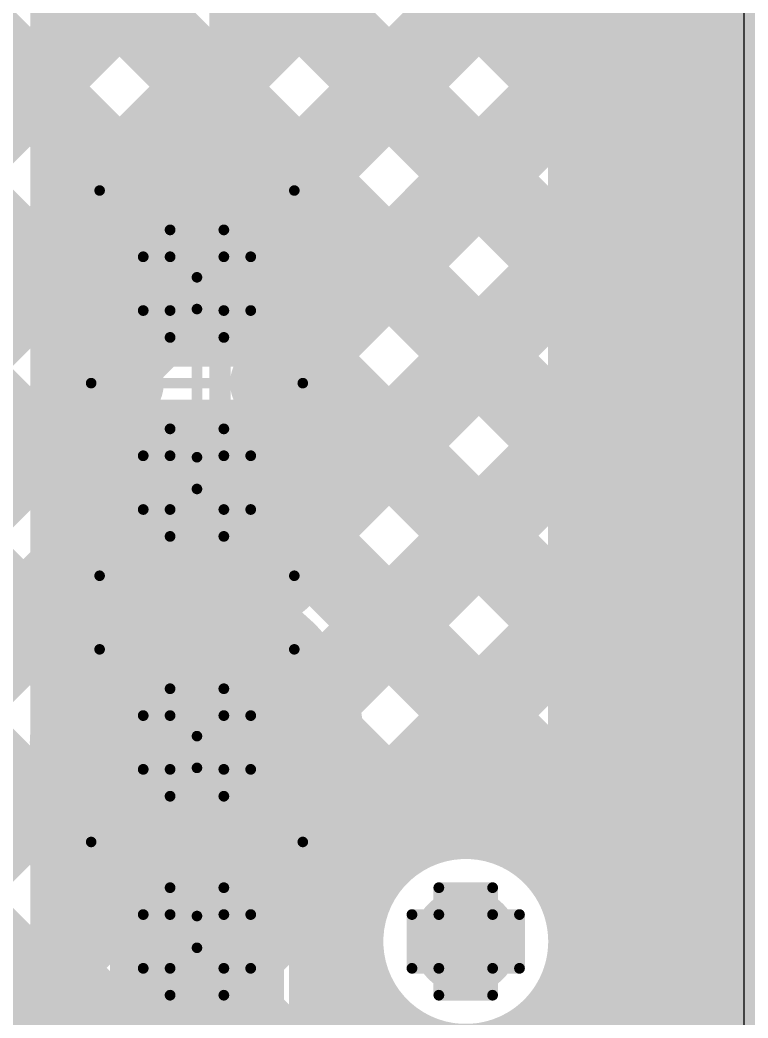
# Model space of a CAD drawing. Header units: millimetres. Extents: x 13 to 259, y -2 to 326.
# Drawn here: x 143.354 to 146.795, y 94.877 to 99.593 of the extents above; entities that cross this region are included whole.
import ezdxf

# ---------------------------------------------------------------- set-up
doc = ezdxf.new("R2010")
doc.units = ezdxf.units.MM
for name, color, linetype in [('BottomLayer', 5, 'Continuous'), ('ConnectLayer', 7, 'Continuous'), ('DrillDrawing', 1, 'Continuous'), ('Mechanical14', 56, 'Continuous'), ('Mechanical15', 56, 'Continuous'), ('Mechanical34', 56, 'Continuous'), ('Mechanical9', 56, 'Continuous'), ('MidLayer1', 16, 'Continuous'), ('MidLayer2', 76, 'Continuous'), ('MidLayer3', 90, 'Continuous'), ('MidLayer4', 156, 'Continuous'), ('MidLayer5', 130, 'Continuous'), ('MidLayer6', 216, 'Continuous'), ('MultiLayer', 9, 'Continuous'), ('TopLayer', 1, 'Continuous'), ('TopPaste', 8, 'Continuous'), ('TopSolder', 216, 'Continuous')]:
    doc.layers.add(name, color=color, linetype=linetype)

# ---------------------------------------------------------------- blocks, each defined once
blk = doc.blocks.new('RESC1005X40N_76')
at = {"layer": 'Mechanical14', "const_width": 0.1}
for points in [[(-0.5, 0.25), (0.5, 0.25)], [(-0.5, 0.25), (-0.5, -0.25)], [(0.5, 0.25), (0.5, -0.25)], [(-0.5, -0.25), (0.5, -0.25)]]:
    blk.add_lwpolyline(points, dxfattribs=at)
at = {"layer": 'Mechanical14', "const_width": 0.05}
for points in [[(-0.525, 0.25, 1), (-0.475, 0.25, 1)], [(-0.525, 0.25, 1), (-0.475, 0.25, 1)], [(0.475, 0.25, 1), (0.525, 0.25, 1)], [(0.475, 0.25, 1), (0.525, 0.25, 1)], [(-0.525, -0.25, 1), (-0.475, -0.25, 1)], [(-0.525, -0.25, 1), (-0.475, -0.25, 1)], [(0.475, -0.25, 1), (0.525, -0.25, 1)], [(0.475, -0.25, 1), (0.525, -0.25, 1)]]:
    blk.add_lwpolyline(points, format="xyb", close=True, dxfattribs=at)
at = {"layer": 'Mechanical15', "const_width": 0.05}
for points in [[(0, 0.5), (0, -0.5)], [(-0.91, 0.46), (0.91, 0.46)], [(-0.91, 0.46), (-0.91, -0.46)], [(0.91, 0.46), (0.91, -0.46)], [(-0.5, 0), (0.5, 0)], [(-0.91, -0.46), (0.91, -0.46)]]:
    blk.add_lwpolyline(points, dxfattribs=at)
at = {"layer": 'Mechanical15'}
for points, const_width in [([(-0.0125, 0.5, 1), (0.0125, 0.5, 1)], 0.025), ([(-0.9225, 0.46, 1), (-0.8975, 0.46, 1)], 0.025), ([(-0.9225, 0.46, 1), (-0.8975, 0.46, 1)], 0.025), ([(0.8975, 0.46, 1), (0.9225, 0.46, 1)], 0.025), ([(0.8975, 0.46, 1), (0.9225, 0.46, 1)], 0.025), ([(0.35, 0, 1), (-0.35, 0, 1)], 0.05), ([(-0.5125, 0, 1), (-0.4875, 0, 1)], 0.025), ([(-0.3625, 0, 1), (-0.3375, 0, 1)], 0.025), ([(0.3375, 0, 1), (0.3625, 0, 1)], 0.025), ([(0.4875, 0, 1), (0.5125, 0, 1)], 0.025), ([(-0.9225, -0.46, 1), (-0.8975, -0.46, 1)], 0.025), ([(-0.9225, -0.46, 1), (-0.8975, -0.46, 1)], 0.025), ([(0.8975, -0.46, 1), (0.9225, -0.46, 1)], 0.025), ([(0.8975, -0.46, 1), (0.9225, -0.46, 1)], 0.025), ([(-0.0125, -0.5, 1), (0.0125, -0.5, 1)], 0.025)]:
    blk.add_lwpolyline(points, format="xyb", close=True, dxfattribs=dict(at, const_width=const_width))
at = {"layer": 'TopLayer'}
for points in [[(-0.18, -0.31), (-0.18, 0.31), (-0.76, -0.31), (-0.76, 0.31)], [(0.76, -0.31), (0.76, 0.31), (0.18, -0.31), (0.18, 0.31)]]:
    blk.add_solid(points, dxfattribs=at)
at = {"layer": 'TopPaste'}
for points in [[(-0.18, -0.31), (-0.18, 0.31), (-0.76, -0.31), (-0.76, 0.31)], [(0.76, -0.31), (0.76, 0.31), (0.18, -0.31), (0.18, 0.31)]]:
    blk.add_solid(points, dxfattribs=at)
at = {"layer": 'TopSolder'}
for points in [[(-0.0784, -0.4116), (-0.0784, 0.4116), (-0.8616, -0.4116), (-0.8616, 0.4116)], [(0.8616, -0.4116), (0.8616, 0.4116), (0.0784, -0.4116), (0.0784, 0.4116)]]:
    blk.add_solid(points, dxfattribs=at)
blk = doc.blocks.new('RESC1005X40N_79')
at = {"layer": 'Mechanical14', "const_width": 0.1}
for points in [[(-0.5, 0.25), (0.5, 0.25)], [(-0.5, 0.25), (-0.5, -0.25)], [(0.5, 0.25), (0.5, -0.25)], [(-0.5, -0.25), (0.5, -0.25)]]:
    blk.add_lwpolyline(points, dxfattribs=at)
at = {"layer": 'Mechanical14', "const_width": 0.05}
for points in [[(-0.525, 0.25, 1), (-0.475, 0.25, 1)], [(-0.525, 0.25, 1), (-0.475, 0.25, 1)], [(0.475, 0.25, 1), (0.525, 0.25, 1)], [(0.475, 0.25, 1), (0.525, 0.25, 1)], [(-0.525, -0.25, 1), (-0.475, -0.25, 1)], [(-0.525, -0.25, 1), (-0.475, -0.25, 1)], [(0.475, -0.25, 1), (0.525, -0.25, 1)], [(0.475, -0.25, 1), (0.525, -0.25, 1)]]:
    blk.add_lwpolyline(points, format="xyb", close=True, dxfattribs=at)
at = {"layer": 'Mechanical15', "const_width": 0.05}
for points in [[(0, 0.5), (0, -0.5)], [(-0.91, 0.46), (0.91, 0.46)], [(-0.91, 0.46), (-0.91, -0.46)], [(0.91, 0.46), (0.91, -0.46)], [(-0.5, 0), (0.5, 0)], [(-0.91, -0.46), (0.91, -0.46)]]:
    blk.add_lwpolyline(points, dxfattribs=at)
at = {"layer": 'Mechanical15'}
for points, const_width in [([(-0.0125, 0.5, 1), (0.0125, 0.5, 1)], 0.025), ([(-0.9225, 0.46, 1), (-0.8975, 0.46, 1)], 0.025), ([(-0.9225, 0.46, 1), (-0.8975, 0.46, 1)], 0.025), ([(0.8975, 0.46, 1), (0.9225, 0.46, 1)], 0.025), ([(0.8975, 0.46, 1), (0.9225, 0.46, 1)], 0.025), ([(0.35, 0, 1), (-0.35, 0, 1)], 0.05), ([(-0.5125, 0, 1), (-0.4875, 0, 1)], 0.025), ([(-0.3625, 0, 1), (-0.3375, 0, 1)], 0.025), ([(0.3375, 0, 1), (0.3625, 0, 1)], 0.025), ([(0.4875, 0, 1), (0.5125, 0, 1)], 0.025), ([(-0.9225, -0.46, 1), (-0.8975, -0.46, 1)], 0.025), ([(-0.9225, -0.46, 1), (-0.8975, -0.46, 1)], 0.025), ([(0.8975, -0.46, 1), (0.9225, -0.46, 1)], 0.025), ([(0.8975, -0.46, 1), (0.9225, -0.46, 1)], 0.025), ([(-0.0125, -0.5, 1), (0.0125, -0.5, 1)], 0.025)]:
    blk.add_lwpolyline(points, format="xyb", close=True, dxfattribs=dict(at, const_width=const_width))
at = {"layer": 'TopLayer'}
for points in [[(-0.18, -0.31), (-0.18, 0.31), (-0.76, -0.31), (-0.76, 0.31)], [(0.76, -0.31), (0.76, 0.31), (0.18, -0.31), (0.18, 0.31)]]:
    blk.add_solid(points, dxfattribs=at)
at = {"layer": 'TopPaste'}
for points in [[(-0.18, -0.31), (-0.18, 0.31), (-0.76, -0.31), (-0.76, 0.31)], [(0.76, -0.31), (0.76, 0.31), (0.18, -0.31), (0.18, 0.31)]]:
    blk.add_solid(points, dxfattribs=at)
at = {"layer": 'TopSolder'}
for points in [[(-0.0784, -0.4116), (-0.0784, 0.4116), (-0.8616, -0.4116), (-0.8616, 0.4116)], [(0.8616, -0.4116), (0.8616, 0.4116), (0.0784, -0.4116), (0.0784, 0.4116)]]:
    blk.add_solid(points, dxfattribs=at)

msp = doc.modelspace()

# ---------------------------------------------------------------- linework, layer by layer
at = {"layer": 'BottomLayer', "const_width": 0.25}
for points in [[(144.0658, 98.3468, 1), (144.3158, 98.3468, 1)], [(144.0658, 97.4068, 1), (144.3158, 97.4068, 1)], [(144.0658, 96.1792, 1), (144.3158, 96.1792, 1)], [(144.0658, 95.2392, 1), (144.3158, 95.2392, 1)], [(145.3358, 95.2392, 1), (145.5858, 95.2392, 1)]]:
    msp.add_lwpolyline(points, format="xyb", close=True, dxfattribs=at)
at = {"layer": 'ConnectLayer', "const_width": 0.4}
for points in [[(146.59, 90.2614), (146.59, 117.0401)], [(146.51, 90.865), (146.51, 112.5108)], [(133.8667, 111.3575), (149.9721, 95.2521)], [(133.8667, 111.3575), (149.9721, 95.2521)], [(134.035, 111.1891), (146.51, 98.7141)], [(137.382, 108.6908), (147.6056, 98.4671)], [(137.382, 108.6908), (147.6056, 98.4671)], [(137.382, 108.6908), (146.51, 99.5627)], [(134.043, 107.787), (143.616, 98.2141)], [(134.043, 107.787), (143.616, 98.2141)], [(134.043, 107.787), (143.616, 98.2141)], [(146.05, 95.2699), (146.05, 107.2441)], [(134.0525, 106.9291), (143.6015, 97.3801)], [(134.0525, 106.9291), (143.6015, 97.3801)], [(134.0525, 106.9291), (143.6015, 97.3801)], [(133.8605, 106.2725), (143.6723, 96.4607)], [(133.8605, 106.2725), (143.6723, 96.4607)], [(134.035, 106.098), (143.6723, 96.4607)], [(139.1246, 105.251), (147.8818, 96.4939)], [(139.1246, 105.251), (147.8818, 96.4939)], [(139.1246, 105.251), (146.51, 97.8656)], [(139.1294, 104.3977), (147.5382, 95.9889)], [(139.1294, 104.3977), (147.5382, 95.9889)], [(139.1294, 104.3977), (146.51, 97.0171)], [(138.9436, 103.735), (143.8501, 98.8285)], [(138.9436, 103.735), (143.8501, 98.8285)], [(138.9436, 103.735), (143.8501, 98.8285)], [(142.0151, 103.2091), (146.05, 99.1741)], [(138.7288, 94.6053), (146.957, 102.8336)], [(138.7288, 94.6053), (146.957, 102.8336)], [(141.5908, 102.7849), (146.05, 98.3256)], [(138.7288, 94.6053), (146.51, 102.3866)], [(141.1665, 102.3606), (146.05, 97.4771)], [(139.1481, 94.1761), (146.9226, 101.9506)], [(139.1481, 94.1761), (146.9226, 101.9506)], [(140.7325, 101.9461), (143.8501, 98.8285)], [(141.1851, 97.0617), (146.05, 101.9266)], [(139.9451, 101.885), (143.4552, 98.3748)], [(139.1481, 94.1761), (146.51, 101.5381)], [(144.5961, 98.7756), (147.1167, 101.2962)], [(144.5961, 98.7756), (147.1167, 101.2962)], [(142.0337, 97.0617), (146.05, 101.0781)], [(144.6658, 97.9968), (147.4434, 100.7744)], [(144.6658, 97.9968), (147.4434, 100.7744)], [(144.5961, 98.7756), (146.51, 100.6896)], [(144.7565, 97.2389), (147.8794, 100.3619)], [(144.7565, 97.2389), (147.8794, 100.3619)], [(144.5961, 98.7756), (146.05, 100.2296)], [(139.1214, 100.1631), (145.6561, 93.6283)], [(139.1214, 100.1631), (145.6561, 93.6283)], [(139.1214, 100.1631), (145.6561, 93.6283)], [(144.7457, 96.3797), (148.4272, 100.0611)], [(144.7457, 96.3797), (148.4272, 100.0611)], [(144.6658, 97.9968), (146.51, 99.841)], [(146.59, 99.5998), (151.36, 99.5998)], [(144.6658, 97.9968), (146.05, 99.381)], [(139.1353, 99.3006), (144.9982, 93.4378)], [(139.1353, 99.3006), (144.9982, 93.4378)], [(139.1353, 99.3006), (144.9982, 93.4378)], [(144.7565, 97.2389), (146.51, 98.9925)], [(146.0404, 95.1288), (149.8786, 98.9669)], [(146.0404, 95.1288), (149.8786, 98.9669)], [(146.59, 98.9998), (151.36, 98.9998)], [(142.1421, 97.0617), (143.6409, 98.5606)], [(144.7565, 97.2389), (146.05, 98.5325)], [(146.59, 98.3998), (151.36, 98.3998)], [(141.6643, 92.4497), (147.5574, 98.3428)], [(141.6643, 92.4497), (147.5574, 98.3428)], [(144.7457, 96.3797), (146.51, 98.144)], [(144.6725, 98.0061), (148.4072, 94.2714)], [(144.6725, 98.0061), (148.4072, 94.2714)], [(144.6725, 98.0061), (146.51, 96.1686)], [(144.6725, 98.0061), (146.05, 96.6286)], [(141.2642, 95.4437), (143.762, 97.9416)], [(141.2642, 95.4437), (143.762, 97.9416)], [(141.2642, 95.4437), (143.762, 97.9416)], [(146.59, 97.7998), (151.36, 97.7998)], [(145.7912, 95.7281), (147.7552, 97.692)], [(145.7912, 95.7281), (147.7552, 97.692)], [(144.7457, 96.3797), (146.05, 97.684)], [(141.6643, 92.4497), (146.51, 97.2954)], [(146.59, 97.1998), (151.36, 97.1998)], [(142.7486, 96.1408), (143.6949, 97.0872)], [(144.7077, 97.1223), (147.7126, 94.1174)], [(144.7077, 97.1223), (147.7126, 94.1174)], [(144.7077, 97.1223), (146.51, 95.32)], [(144.7077, 97.1223), (146.05, 95.78)], [(141.764, 95.095), (143.7201, 97.0511)], [(141.764, 95.095), (143.7201, 97.0511)], [(141.764, 95.095), (143.7201, 97.0511)], [(141.764, 95.095), (143.7201, 97.0511)], [(144.28, 96.7624), (144.3587, 96.8412)], [(144.28, 96.7624), (144.3587, 96.8412)], [(144.28, 96.7624), (144.3587, 96.8412)], [(144.28, 96.7624), (144.3587, 96.8412)], [(141.6643, 92.4497), (146.05, 96.8354)], [(143.3704, 96.7626), (143.6723, 96.4607)], [(146.59, 96.5998), (151.36, 96.5998)], [(145.7912, 95.7281), (146.51, 96.4469)], [(142.9461, 96.3384), (145.6561, 93.6283)], [(144.7804, 96.2011), (145.2089, 95.7727)], [(144.7804, 96.2011), (145.2089, 95.7727)], [(144.7804, 96.2011), (145.2089, 95.7727)], [(144.7804, 96.2011), (145.2089, 95.7727)], [(141.8099, 94.2924), (143.6076, 96.0901)], [(141.8099, 94.2924), (143.6076, 96.0901)], [(141.8099, 94.2924), (143.6076, 96.0901)], [(141.8099, 94.2924), (143.6076, 96.0901)], [(146.59, 95.9998), (151.36, 95.9998)], [(142.448, 95.988), (144.9982, 93.4378)], [(145.7912, 95.7281), (146.05, 95.9869)], [(145.4204, 93.6602), (147.5496, 95.7894)], [(145.4204, 93.6602), (147.5496, 95.7894)], [(141.3617, 92.9957), (143.9904, 95.6243)], [(141.3617, 92.9957), (143.9904, 95.6243)], [(141.3617, 92.9957), (143.9904, 95.6243)], [(141.3617, 92.9957), (143.9904, 95.6243)], [(144.4723, 95.6607), (144.8713, 95.2617)], [(144.4723, 95.6607), (144.8713, 95.2617)], [(144.4723, 95.6607), (144.8713, 95.2617)], [(144.4723, 95.6607), (144.8713, 95.2617)], [(146.0404, 95.1288), (146.51, 95.5984)], [(146.59, 95.3998), (151.36, 95.3998)], [(146.05, 93.1023), (146.05, 95.2085)], [(145.9943, 94.9872), (147.6134, 93.3681)], [(145.9943, 94.9872), (147.6134, 93.3681)], [(145.9943, 94.9872), (146.51, 94.4715)], [(145.9943, 94.9872), (146.05, 94.9315)], [(141.5403, 91.4771), (144.972, 94.9089)], [(141.5403, 91.4771), (144.972, 94.9089)], [(141.5403, 91.4771), (144.972, 94.9089)], [(143.0371, 92.974), (144.972, 94.9089)], [(146.59, 94.7998), (151.36, 94.7998)], [(145.4204, 93.6602), (146.51, 94.7499)]]:
    msp.add_lwpolyline(points, dxfattribs=at)
at = {"layer": 'ConnectLayer'}
for points, const_width in [([(146.49, 99.5998, 1), (146.69, 99.5998, 1)], 0.2), ([(146.41, 99.5627, 1), (146.61, 99.5627, 1)], 0.2), ([(145.95, 99.381, 1), (146.15, 99.381, 1)], 0.2), ([(145.95, 99.1741, 1), (146.15, 99.1741, 1)], 0.2), ([(146.41, 98.9925, 1), (146.61, 98.9925, 1)], 0.2), ([(146.49, 98.9998, 1), (146.69, 98.9998, 1)], 0.2), ([(143.7501, 98.8285, 1), (143.9501, 98.8285, 1)], 0.2), ([(143.7501, 98.8285, 1), (143.9501, 98.8285, 1)], 0.2), ([(143.7501, 98.8285, 1), (143.9501, 98.8285, 1)], 0.2), ([(143.7501, 98.8285, 1), (143.9501, 98.8285, 1)], 0.2), ([(144.4961, 98.7756, 1), (144.6961, 98.7756, 1)], 0.2), ([(144.4961, 98.7756, 1), (144.6961, 98.7756, 1)], 0.2), ([(144.4961, 98.7756, 1), (144.6961, 98.7756, 1)], 0.2), ([(144.4961, 98.7756, 1), (144.6961, 98.7756, 1)], 0.2), ([(146.41, 98.7141, 1), (146.61, 98.7141, 1)], 0.2), ([(143.5409, 98.5606, 1), (143.7409, 98.5606, 1)], 0.2), ([(143.5409, 98.5606, 1), (143.7409, 98.5606, 1)], 0.2), ([(145.95, 98.5325, 1), (146.15, 98.5325, 1)], 0.2), ([(146.49, 98.3998, 1), (146.69, 98.3998, 1)], 0.2), ([(143.3552, 98.3748, 1), (143.5552, 98.3748, 1)], 0.2), ([(144.6808, 98.3468, 1), (144.8808, 98.3468, 1)], 0.2), ([(144.6808, 98.3468, 1), (144.8808, 98.3468, 1)], 0.2), ([(144.6808, 98.3468, 1), (144.8808, 98.3468, 1)], 0.2), ([(144.6808, 98.3468, 1), (144.8808, 98.3468, 1)], 0.2), ([(144.6808, 98.3468, 1), (144.8808, 98.3468, 1)], 0.2), ([(144.6808, 98.3468, 1), (144.8808, 98.3468, 1)], 0.2), ([(144.6808, 98.3468, 1), (144.8808, 98.3468, 1)], 0.2), ([(144.6808, 98.3468, 1), (144.8808, 98.3468, 1)], 0.2), ([(145.95, 98.3256, 1), (146.15, 98.3256, 1)], 0.2), ([(143.516, 98.2141, 1), (143.716, 98.2141, 1)], 0.2), ([(143.516, 98.2141, 1), (143.716, 98.2141, 1)], 0.2), ([(143.516, 98.2141, 1), (143.716, 98.2141, 1)], 0.2), ([(146.41, 98.144, 1), (146.61, 98.144, 1)], 0.2), ([(144.5658, 97.9968, 1), (144.7658, 97.9968, 1)], 0.2), ([(144.5658, 97.9968, 1), (144.7658, 97.9968, 1)], 0.2), ([(144.5658, 97.9968, 1), (144.7658, 97.9968, 1)], 0.2), ([(144.5658, 97.9968, 1), (144.7658, 97.9968, 1)], 0.2), ([(144.5725, 98.0061, 1), (144.7725, 98.0061, 1)], 0.2), ([(144.5725, 98.0061, 1), (144.7725, 98.0061, 1)], 0.2), ([(144.5725, 98.0061, 1), (144.7725, 98.0061, 1)], 0.2), ([(144.5725, 98.0061, 1), (144.7725, 98.0061, 1)], 0.2), ([(143.662, 97.9416, 1), (143.862, 97.9416, 1)], 0.2), ([(143.662, 97.9416, 1), (143.862, 97.9416, 1)], 0.2), ([(143.662, 97.9416, 1), (143.862, 97.9416, 1)], 0.2), ([(143.7342, 97.8768, 1), (143.9342, 97.8768, 1)], 0.2), ([(143.7342, 97.8768, 1), (143.9342, 97.8768, 1)], 0.2), ([(143.7342, 97.8768, 1), (143.9342, 97.8768, 1)], 0.2), ([(143.7342, 97.8768, 1), (143.9342, 97.8768, 1)], 0.2), ([(143.7342, 97.8768, 1), (143.9342, 97.8768, 1)], 0.2), ([(143.7342, 97.8768, 1), (143.9342, 97.8768, 1)], 0.2), ([(144.4475, 97.8768, 1), (144.6475, 97.8768, 1)], 0.2), ([(144.4475, 97.8768, 1), (144.6475, 97.8768, 1)], 0.2), ([(144.4475, 97.8768, 1), (144.6475, 97.8768, 1)], 0.2), ([(144.4475, 97.8768, 1), (144.6475, 97.8768, 1)], 0.2), ([(144.4475, 97.8768, 1), (144.6475, 97.8768, 1)], 0.2), ([(144.4475, 97.8768, 1), (144.6475, 97.8768, 1)], 0.2), ([(144.4475, 97.8768, 1), (144.6475, 97.8768, 1)], 0.2), ([(144.4475, 97.8768, 1), (144.6475, 97.8768, 1)], 0.2), ([(146.41, 97.8656, 1), (146.61, 97.8656, 1)], 0.2), ([(146.49, 97.7998, 1), (146.69, 97.7998, 1)], 0.2), ([(145.95, 97.684, 1), (146.15, 97.684, 1)], 0.2), ([(145.95, 97.4771, 1), (146.15, 97.4771, 1)], 0.2), ([(144.6808, 97.4068, 1), (144.8808, 97.4068, 1)], 0.2), ([(144.6808, 97.4068, 1), (144.8808, 97.4068, 1)], 0.2), ([(144.6808, 97.4068, 1), (144.8808, 97.4068, 1)], 0.2), ([(144.6808, 97.4068, 1), (144.8808, 97.4068, 1)], 0.2), ([(144.6808, 97.4068, 1), (144.8808, 97.4068, 1)], 0.2), ([(144.6808, 97.4068, 1), (144.8808, 97.4068, 1)], 0.2), ([(144.6808, 97.4068, 1), (144.8808, 97.4068, 1)], 0.2), ([(144.6808, 97.4068, 1), (144.8808, 97.4068, 1)], 0.2), ([(143.5015, 97.3801, 1), (143.7015, 97.3801, 1)], 0.2), ([(143.5015, 97.3801, 1), (143.7015, 97.3801, 1)], 0.2), ([(143.5015, 97.3801, 1), (143.7015, 97.3801, 1)], 0.2), ([(146.41, 97.2954, 1), (146.61, 97.2954, 1)], 0.2), ([(144.6565, 97.2389, 1), (144.8565, 97.2389, 1)], 0.2), ([(144.6565, 97.2389, 1), (144.8565, 97.2389, 1)], 0.2), ([(144.6565, 97.2389, 1), (144.8565, 97.2389, 1)], 0.2), ([(144.6565, 97.2389, 1), (144.8565, 97.2389, 1)], 0.2), ([(146.49, 97.1998, 1), (146.69, 97.1998, 1)], 0.2), ([(143.5949, 97.0872, 1), (143.7949, 97.0872, 1)], 0.2), ([(143.5949, 97.0872, 1), (143.7949, 97.0872, 1)], 0.2), ([(144.6077, 97.1223, 1), (144.8077, 97.1223, 1)], 0.2), ([(144.6077, 97.1223, 1), (144.8077, 97.1223, 1)], 0.2), ([(144.6077, 97.1223, 1), (144.8077, 97.1223, 1)], 0.2), ([(144.6077, 97.1223, 1), (144.8077, 97.1223, 1)], 0.2), ([(143.6201, 97.0511, 1), (143.8201, 97.0511, 1)], 0.2), ([(143.6201, 97.0511, 1), (143.8201, 97.0511, 1)], 0.2), ([(143.6201, 97.0511, 1), (143.8201, 97.0511, 1)], 0.2), ([(143.6201, 97.0511, 1), (143.8201, 97.0511, 1)], 0.2), ([(146.41, 97.0171, 1), (146.61, 97.0171, 1)], 0.2), ([(144.2587, 96.8412, 1), (144.4587, 96.8412, 1)], 0.2), ([(144.2587, 96.8412, 1), (144.4587, 96.8412, 1)], 0.2), ([(144.2587, 96.8412, 1), (144.4587, 96.8412, 1)], 0.2), ([(144.2587, 96.8412, 1), (144.4587, 96.8412, 1)], 0.2), ([(145.95, 96.8354, 1), (146.15, 96.8354, 1)], 0.2), ([(143.2704, 96.7626, 1), (143.4704, 96.7626, 1)], 0.2), ([(144.7808, 96.1792, 1), (143.6008, 96.1792, 1)], 0.4), ([(144.7808, 96.1792, 1), (143.6008, 96.1792, 1)], 0.4), ([(144.7808, 96.1792, 1), (143.6008, 96.1792, 1)], 0.4), ([(144.7808, 96.1792, 1), (143.6008, 96.1792, 1)], 0.4), ([(144.18, 96.7624, 1), (144.38, 96.7624, 1)], 0.2), ([(144.18, 96.7624, 1), (144.38, 96.7624, 1)], 0.2), ([(144.18, 96.7624, 1), (144.38, 96.7624, 1)], 0.2), ([(144.18, 96.7624, 1), (144.38, 96.7624, 1)], 0.2), ([(145.95, 96.6286, 1), (146.15, 96.6286, 1)], 0.2), ([(146.49, 96.5998, 1), (146.69, 96.5998, 1)], 0.2), ([(143.5723, 96.4607, 1), (143.7723, 96.4607, 1)], 0.2), ([(143.5723, 96.4607, 1), (143.7723, 96.4607, 1)], 0.2), ([(143.5723, 96.4607, 1), (143.7723, 96.4607, 1)], 0.2), ([(143.5723, 96.4607, 1), (143.7723, 96.4607, 1)], 0.2), ([(146.41, 96.4469, 1), (146.61, 96.4469, 1)], 0.2), ([(144.6457, 96.3797, 1), (144.8457, 96.3797, 1)], 0.2), ([(144.6457, 96.3797, 1), (144.8457, 96.3797, 1)], 0.2), ([(144.6457, 96.3797, 1), (144.8457, 96.3797, 1)], 0.2), ([(144.6457, 96.3797, 1), (144.8457, 96.3797, 1)], 0.2), ([(144.6804, 96.2011, 1), (144.8804, 96.2011, 1)], 0.2), ([(144.6804, 96.2011, 1), (144.8804, 96.2011, 1)], 0.2), ([(144.6804, 96.2011, 1), (144.8804, 96.2011, 1)], 0.2), ([(144.6804, 96.2011, 1), (144.8804, 96.2011, 1)], 0.2), ([(143.5008, 96.1792, 1), (143.7008, 96.1792, 1)], 0.2), ([(143.5008, 96.1792, 1), (143.7008, 96.1792, 1)], 0.2), ([(143.5008, 96.1792, 1), (143.7008, 96.1792, 1)], 0.2), ([(143.5008, 96.1792, 1), (143.7008, 96.1792, 1)], 0.2), ([(144.6808, 96.1792, 1), (144.8808, 96.1792, 1)], 0.2), ([(144.6808, 96.1792, 1), (144.8808, 96.1792, 1)], 0.2), ([(144.6808, 96.1792, 1), (144.8808, 96.1792, 1)], 0.2), ([(144.6808, 96.1792, 1), (144.8808, 96.1792, 1)], 0.2), ([(146.41, 96.1686, 1), (146.61, 96.1686, 1)], 0.2), ([(143.5076, 96.0901, 1), (143.7076, 96.0901, 1)], 0.2), ([(143.5076, 96.0901, 1), (143.7076, 96.0901, 1)], 0.2), ([(143.5076, 96.0901, 1), (143.7076, 96.0901, 1)], 0.2), ([(143.5076, 96.0901, 1), (143.7076, 96.0901, 1)], 0.2), ([(146.49, 95.9998, 1), (146.69, 95.9998, 1)], 0.2), ([(145.95, 95.9869, 1), (146.15, 95.9869, 1)], 0.2), ([(146.0508, 95.2392, 1), (144.8708, 95.2392, 1)], 0.4), ([(146.0508, 95.2392, 1), (144.8708, 95.2392, 1)], 0.4), ([(146.0508, 95.2392, 1), (144.8708, 95.2392, 1)], 0.4), ([(145.1089, 95.7727, 1), (145.3089, 95.7727, 1)], 0.2), ([(145.1089, 95.7727, 1), (145.3089, 95.7727, 1)], 0.2), ([(145.1089, 95.7727, 1), (145.3089, 95.7727, 1)], 0.2), ([(145.1089, 95.7727, 1), (145.3089, 95.7727, 1)], 0.2), ([(145.95, 95.78, 1), (146.15, 95.78, 1)], 0.2), ([(145.6912, 95.7281, 1), (145.8912, 95.7281, 1)], 0.2), ([(145.6912, 95.7281, 1), (145.8912, 95.7281, 1)], 0.2), ([(145.6912, 95.7281, 1), (145.8912, 95.7281, 1)], 0.2), ([(145.6912, 95.7281, 1), (145.8912, 95.7281, 1)], 0.2), ([(143.8904, 95.6243, 1), (144.0904, 95.6243, 1)], 0.2), ([(143.8904, 95.6243, 1), (144.0904, 95.6243, 1)], 0.2), ([(143.8904, 95.6243, 1), (144.0904, 95.6243, 1)], 0.2), ([(143.8904, 95.6243, 1), (144.0904, 95.6243, 1)], 0.2), ([(144.3723, 95.6607, 1), (144.5723, 95.6607, 1)], 0.2), ([(144.3723, 95.6607, 1), (144.5723, 95.6607, 1)], 0.2), ([(144.3723, 95.6607, 1), (144.5723, 95.6607, 1)], 0.2), ([(144.3723, 95.6607, 1), (144.5723, 95.6607, 1)], 0.2), ([(146.41, 95.5984, 1), (146.61, 95.5984, 1)], 0.2), ([(146.49, 95.3998, 1), (146.69, 95.3998, 1)], 0.2), ([(146.41, 95.32, 1), (146.61, 95.32, 1)], 0.2), ([(144.7708, 95.2392, 1), (144.9708, 95.2392, 1)], 0.2), ([(144.7708, 95.2392, 1), (144.9708, 95.2392, 1)], 0.2), ([(144.7708, 95.2392, 1), (144.9708, 95.2392, 1)], 0.2), ([(144.7713, 95.2617, 1), (144.9713, 95.2617, 1)], 0.2), ([(144.7713, 95.2617, 1), (144.9713, 95.2617, 1)], 0.2), ([(144.7713, 95.2617, 1), (144.9713, 95.2617, 1)], 0.2), ([(144.7713, 95.2617, 1), (144.9713, 95.2617, 1)], 0.2), ([(145.95, 95.2699, 1), (146.15, 95.2699, 1)], 0.2), ([(145.95, 95.2699, 1), (146.15, 95.2699, 1)], 0.2), ([(145.9508, 95.2392, 1), (146.1508, 95.2392, 1)], 0.2), ([(145.9508, 95.2392, 1), (146.1508, 95.2392, 1)], 0.2), ([(145.9508, 95.2392, 1), (146.1508, 95.2392, 1)], 0.2), ([(145.95, 95.2085, 1), (146.15, 95.2085, 1)], 0.2), ([(145.95, 95.2085, 1), (146.15, 95.2085, 1)], 0.2), ([(145.9404, 95.1288, 1), (146.1404, 95.1288, 1)], 0.2), ([(145.9404, 95.1288, 1), (146.1404, 95.1288, 1)], 0.2), ([(145.9404, 95.1288, 1), (146.1404, 95.1288, 1)], 0.2), ([(145.8943, 94.9872, 1), (146.0943, 94.9872, 1)], 0.2), ([(145.8943, 94.9872, 1), (146.0943, 94.9872, 1)], 0.2), ([(145.8943, 94.9872, 1), (146.0943, 94.9872, 1)], 0.2), ([(145.8943, 94.9872, 1), (146.0943, 94.9872, 1)], 0.2), ([(144.872, 94.9089, 1), (145.072, 94.9089, 1)], 0.2), ([(144.872, 94.9089, 1), (145.072, 94.9089, 1)], 0.2), ([(144.872, 94.9089, 1), (145.072, 94.9089, 1)], 0.2), ([(144.872, 94.9089, 1), (145.072, 94.9089, 1)], 0.2), ([(145.95, 94.9315, 1), (146.15, 94.9315, 1)], 0.2), ([(146.49, 94.7998, 1), (146.69, 94.7998, 1)], 0.2), ([(146.41, 94.7499, 1), (146.61, 94.7499, 1)], 0.2)]:
    msp.add_lwpolyline(points, format="xyb", close=True, dxfattribs=dict(at, const_width=const_width))
at = {"layer": 'ConnectLayer', "const_width": 0.4}
for points in [[(143.8342, 97.8768, -1.612954), (144.7808, 98.3468)], [(143.8342, 97.8768, -1.612954), (144.7808, 98.3468)], [(143.8342, 97.8768, -1.612954), (144.7808, 98.3468)], [(143.6409, 98.5606, -0.829911), (144.7808, 98.3468)], [(144.7808, 98.3468, -0.234583), (144.5475, 97.8768)], [(144.7808, 98.3468, -0.234583), (144.5475, 97.8768)], [(144.7808, 98.3468, -0.234583), (144.5475, 97.8768)], [(144.7808, 98.3468, -0.234583), (144.5475, 97.8768)], [(144.7808, 97.4068, -1.612954), (143.8342, 97.8768)], [(144.7808, 97.4068, -1.612954), (143.8342, 97.8768)], [(144.7808, 97.4068, -1.612954), (143.8342, 97.8768)], [(144.5475, 97.8768, -0.234583), (144.7808, 97.4068)], [(144.5475, 97.8768, -0.234583), (144.7808, 97.4068)], [(144.5475, 97.8768, -0.234583), (144.7808, 97.4068)], [(144.5475, 97.8768, -0.234583), (144.7808, 97.4068)], [(144.7808, 97.4068, -0.748096), (143.6949, 97.0872)], [(146.05, 95.2085, -38.390268), (146.05, 95.2699)]]:
    msp.add_lwpolyline(points, format="xyb", dxfattribs=at)
at = {"layer": 'DrillDrawing', "const_width": 0.0508}
for points in [[(144.0638, 98.4738), (144.0638, 98.6008)], [(144.0638, 98.6008), (144.3178, 98.6008)], [(144.3178, 98.4738), (144.3178, 98.6008)], [(143.9368, 98.2198), (143.9368, 98.4738)], [(143.9368, 98.4738), (144.0638, 98.4738)], [(144.3178, 98.4738), (144.4448, 98.4738)], [(144.4448, 98.2198), (144.4448, 98.4738)], [(143.9368, 98.2198), (144.0638, 98.2198)], [(144.0638, 98.0928), (144.0638, 98.2198)], [(144.3178, 98.2198), (144.4448, 98.2198)], [(144.3178, 98.0928), (144.3178, 98.2198)], [(144.0638, 98.0928), (144.3178, 98.0928)], [(144.0638, 97.5338), (144.0638, 97.6608)], [(144.0638, 97.6608), (144.3178, 97.6608)], [(144.3178, 97.5338), (144.3178, 97.6608)], [(143.9368, 97.2798), (143.9368, 97.5338)], [(143.9368, 97.5338), (144.0638, 97.5338)], [(144.3178, 97.5338), (144.4448, 97.5338)], [(144.4448, 97.2798), (144.4448, 97.5338)], [(143.9368, 97.2798), (144.0638, 97.2798)], [(144.0638, 97.1528), (144.0638, 97.2798)], [(144.3178, 97.2798), (144.4448, 97.2798)], [(144.3178, 97.1528), (144.3178, 97.2798)], [(144.0638, 97.1528), (144.3178, 97.1528)], [(144.0638, 96.3062), (144.0638, 96.4332)], [(144.0638, 96.4332), (144.3178, 96.4332)], [(144.3178, 96.3062), (144.3178, 96.4332)], [(143.9368, 96.0522), (143.9368, 96.3062)], [(143.9368, 96.3062), (144.0638, 96.3062)], [(144.3178, 96.3062), (144.4448, 96.3062)], [(144.4448, 96.0522), (144.4448, 96.3062)], [(143.9368, 96.0522), (144.0638, 96.0522)], [(144.0638, 95.9252), (144.0638, 96.0522)], [(144.3178, 96.0522), (144.4448, 96.0522)], [(144.3178, 95.9252), (144.3178, 96.0522)], [(144.0638, 95.9252), (144.3178, 95.9252)], [(144.0638, 95.3662), (144.0638, 95.4932)], [(144.0638, 95.4932), (144.3178, 95.4932)], [(144.3178, 95.3662), (144.3178, 95.4932)], [(145.3338, 95.3662), (145.3338, 95.4932)], [(145.3338, 95.4932), (145.5878, 95.4932)], [(145.5878, 95.3662), (145.5878, 95.4932)], [(143.9368, 95.1122), (143.9368, 95.3662)], [(143.9368, 95.3662), (144.0638, 95.3662)], [(144.3178, 95.3662), (144.4448, 95.3662)], [(144.4448, 95.1122), (144.4448, 95.3662)], [(145.2068, 95.1122), (145.2068, 95.3662)], [(145.2068, 95.3662), (145.3338, 95.3662)], [(145.5878, 95.3662), (145.7148, 95.3662)], [(145.7148, 95.1122), (145.7148, 95.3662)], [(143.9368, 95.1122), (144.0638, 95.1122)], [(144.0638, 94.9852), (144.0638, 95.1122)], [(144.3178, 95.1122), (144.4448, 95.1122)], [(144.3178, 94.9852), (144.3178, 95.1122)], [(145.2068, 95.1122), (145.3338, 95.1122)], [(145.3338, 94.9852), (145.3338, 95.1122)], [(145.5878, 95.1122), (145.7148, 95.1122)], [(145.5878, 94.9852), (145.5878, 95.1122)], [(144.0638, 94.9852), (144.3178, 94.9852)], [(145.3338, 94.9852), (145.5878, 94.9852)]]:
    msp.add_lwpolyline(points, dxfattribs=at)
at = {"layer": 'DrillDrawing', "const_width": 0.0254}
for points in [[(144.0511, 98.6008, 1), (144.0765, 98.6008, 1)], [(144.0511, 98.6008, 1), (144.0765, 98.6008, 1)], [(144.3051, 98.6008, 1), (144.3305, 98.6008, 1)], [(144.3051, 98.6008, 1), (144.3305, 98.6008, 1)], [(143.9241, 98.4738, 1), (143.9495, 98.4738, 1)], [(143.9241, 98.4738, 1), (143.9495, 98.4738, 1)], [(144.0511, 98.4738, 1), (144.0765, 98.4738, 1)], [(144.0511, 98.4738, 1), (144.0765, 98.4738, 1)], [(144.3051, 98.4738, 1), (144.3305, 98.4738, 1)], [(144.3051, 98.4738, 1), (144.3305, 98.4738, 1)], [(144.4321, 98.4738, 1), (144.4575, 98.4738, 1)], [(144.4321, 98.4738, 1), (144.4575, 98.4738, 1)], [(143.9241, 98.2198, 1), (143.9495, 98.2198, 1)], [(143.9241, 98.2198, 1), (143.9495, 98.2198, 1)], [(144.0511, 98.2198, 1), (144.0765, 98.2198, 1)], [(144.0511, 98.2198, 1), (144.0765, 98.2198, 1)], [(144.3051, 98.2198, 1), (144.3305, 98.2198, 1)], [(144.3051, 98.2198, 1), (144.3305, 98.2198, 1)], [(144.4321, 98.2198, 1), (144.4575, 98.2198, 1)], [(144.4321, 98.2198, 1), (144.4575, 98.2198, 1)], [(144.0511, 98.0928, 1), (144.0765, 98.0928, 1)], [(144.0511, 98.0928, 1), (144.0765, 98.0928, 1)], [(144.3051, 98.0928, 1), (144.3305, 98.0928, 1)], [(144.3051, 98.0928, 1), (144.3305, 98.0928, 1)], [(144.0511, 97.6608, 1), (144.0765, 97.6608, 1)], [(144.0511, 97.6608, 1), (144.0765, 97.6608, 1)], [(144.3051, 97.6608, 1), (144.3305, 97.6608, 1)], [(144.3051, 97.6608, 1), (144.3305, 97.6608, 1)], [(143.9241, 97.5338, 1), (143.9495, 97.5338, 1)], [(143.9241, 97.5338, 1), (143.9495, 97.5338, 1)], [(144.0511, 97.5338, 1), (144.0765, 97.5338, 1)], [(144.0511, 97.5338, 1), (144.0765, 97.5338, 1)], [(144.3051, 97.5338, 1), (144.3305, 97.5338, 1)], [(144.3051, 97.5338, 1), (144.3305, 97.5338, 1)], [(144.4321, 97.5338, 1), (144.4575, 97.5338, 1)], [(144.4321, 97.5338, 1), (144.4575, 97.5338, 1)], [(143.9241, 97.2798, 1), (143.9495, 97.2798, 1)], [(143.9241, 97.2798, 1), (143.9495, 97.2798, 1)], [(144.0511, 97.2798, 1), (144.0765, 97.2798, 1)], [(144.0511, 97.2798, 1), (144.0765, 97.2798, 1)], [(144.3051, 97.2798, 1), (144.3305, 97.2798, 1)], [(144.3051, 97.2798, 1), (144.3305, 97.2798, 1)], [(144.4321, 97.2798, 1), (144.4575, 97.2798, 1)], [(144.4321, 97.2798, 1), (144.4575, 97.2798, 1)], [(144.0511, 97.1528, 1), (144.0765, 97.1528, 1)], [(144.0511, 97.1528, 1), (144.0765, 97.1528, 1)], [(144.3051, 97.1528, 1), (144.3305, 97.1528, 1)], [(144.3051, 97.1528, 1), (144.3305, 97.1528, 1)], [(144.0511, 96.4332, 1), (144.0765, 96.4332, 1)], [(144.0511, 96.4332, 1), (144.0765, 96.4332, 1)], [(144.3051, 96.4332, 1), (144.3305, 96.4332, 1)], [(144.3051, 96.4332, 1), (144.3305, 96.4332, 1)], [(143.9241, 96.3062, 1), (143.9495, 96.3062, 1)], [(143.9241, 96.3062, 1), (143.9495, 96.3062, 1)], [(144.0511, 96.3062, 1), (144.0765, 96.3062, 1)], [(144.0511, 96.3062, 1), (144.0765, 96.3062, 1)], [(144.3051, 96.3062, 1), (144.3305, 96.3062, 1)], [(144.3051, 96.3062, 1), (144.3305, 96.3062, 1)], [(144.4321, 96.3062, 1), (144.4575, 96.3062, 1)], [(144.4321, 96.3062, 1), (144.4575, 96.3062, 1)], [(143.9241, 96.0522, 1), (143.9495, 96.0522, 1)], [(143.9241, 96.0522, 1), (143.9495, 96.0522, 1)], [(144.0511, 96.0522, 1), (144.0765, 96.0522, 1)], [(144.0511, 96.0522, 1), (144.0765, 96.0522, 1)], [(144.3051, 96.0522, 1), (144.3305, 96.0522, 1)], [(144.3051, 96.0522, 1), (144.3305, 96.0522, 1)], [(144.4321, 96.0522, 1), (144.4575, 96.0522, 1)], [(144.4321, 96.0522, 1), (144.4575, 96.0522, 1)], [(144.0511, 95.9252, 1), (144.0765, 95.9252, 1)], [(144.0511, 95.9252, 1), (144.0765, 95.9252, 1)], [(144.3051, 95.9252, 1), (144.3305, 95.9252, 1)], [(144.3051, 95.9252, 1), (144.3305, 95.9252, 1)], [(144.0511, 95.4932, 1), (144.0765, 95.4932, 1)], [(144.0511, 95.4932, 1), (144.0765, 95.4932, 1)], [(144.3051, 95.4932, 1), (144.3305, 95.4932, 1)], [(144.3051, 95.4932, 1), (144.3305, 95.4932, 1)], [(145.3211, 95.4932, 1), (145.3465, 95.4932, 1)], [(145.3211, 95.4932, 1), (145.3465, 95.4932, 1)], [(145.5751, 95.4932, 1), (145.6005, 95.4932, 1)], [(145.5751, 95.4932, 1), (145.6005, 95.4932, 1)], [(143.9241, 95.3662, 1), (143.9495, 95.3662, 1)], [(143.9241, 95.3662, 1), (143.9495, 95.3662, 1)], [(144.0511, 95.3662, 1), (144.0765, 95.3662, 1)], [(144.0511, 95.3662, 1), (144.0765, 95.3662, 1)], [(144.3051, 95.3662, 1), (144.3305, 95.3662, 1)], [(144.3051, 95.3662, 1), (144.3305, 95.3662, 1)], [(144.4321, 95.3662, 1), (144.4575, 95.3662, 1)], [(144.4321, 95.3662, 1), (144.4575, 95.3662, 1)], [(145.1941, 95.3662, 1), (145.2195, 95.3662, 1)], [(145.1941, 95.3662, 1), (145.2195, 95.3662, 1)], [(145.3211, 95.3662, 1), (145.3465, 95.3662, 1)], [(145.3211, 95.3662, 1), (145.3465, 95.3662, 1)], [(145.5751, 95.3662, 1), (145.6005, 95.3662, 1)], [(145.5751, 95.3662, 1), (145.6005, 95.3662, 1)], [(145.7021, 95.3662, 1), (145.7275, 95.3662, 1)], [(145.7021, 95.3662, 1), (145.7275, 95.3662, 1)], [(143.9241, 95.1122, 1), (143.9495, 95.1122, 1)], [(143.9241, 95.1122, 1), (143.9495, 95.1122, 1)], [(144.0511, 95.1122, 1), (144.0765, 95.1122, 1)], [(144.0511, 95.1122, 1), (144.0765, 95.1122, 1)], [(144.3051, 95.1122, 1), (144.3305, 95.1122, 1)], [(144.3051, 95.1122, 1), (144.3305, 95.1122, 1)], [(144.4321, 95.1122, 1), (144.4575, 95.1122, 1)], [(144.4321, 95.1122, 1), (144.4575, 95.1122, 1)], [(145.1941, 95.1122, 1), (145.2195, 95.1122, 1)], [(145.1941, 95.1122, 1), (145.2195, 95.1122, 1)], [(145.3211, 95.1122, 1), (145.3465, 95.1122, 1)], [(145.3211, 95.1122, 1), (145.3465, 95.1122, 1)], [(145.5751, 95.1122, 1), (145.6005, 95.1122, 1)], [(145.5751, 95.1122, 1), (145.6005, 95.1122, 1)], [(145.7021, 95.1122, 1), (145.7275, 95.1122, 1)], [(145.7021, 95.1122, 1), (145.7275, 95.1122, 1)], [(144.0511, 94.9852, 1), (144.0765, 94.9852, 1)], [(144.0511, 94.9852, 1), (144.0765, 94.9852, 1)], [(144.3051, 94.9852, 1), (144.3305, 94.9852, 1)], [(144.3051, 94.9852, 1), (144.3305, 94.9852, 1)], [(145.3211, 94.9852, 1), (145.3465, 94.9852, 1)], [(145.3211, 94.9852, 1), (145.3465, 94.9852, 1)], [(145.5751, 94.9852, 1), (145.6005, 94.9852, 1)], [(145.5751, 94.9852, 1), (145.6005, 94.9852, 1)]]:
    msp.add_lwpolyline(points, format="xyb", close=True, dxfattribs=at)
at = {"layer": 'Mechanical34', "const_width": 0.1}
msp.add_lwpolyline([(146.8, 72.8), (146.8, 131.8)], dxfattribs=at)
at = {"layer": 'Mechanical9', "const_width": 0.1}
for points in [[(144.3, 67.8), (144.3, 100.7)], [(146.3001, 66.8), (146.3001, 100.7)]]:
    msp.add_lwpolyline(points, dxfattribs=at)
at = {"layer": 'MidLayer1', "const_width": 0.25}
for points in [[(144.0658, 98.3468, 1), (144.3158, 98.3468, 1)], [(144.0658, 97.4068, 1), (144.3158, 97.4068, 1)], [(144.0658, 96.1792, 1), (144.3158, 96.1792, 1)], [(144.0658, 95.2392, 1), (144.3158, 95.2392, 1)], [(145.3358, 95.2392, 1), (145.5858, 95.2392, 1)]]:
    msp.add_lwpolyline(points, format="xyb", close=True, dxfattribs=at)
at = {"layer": 'MidLayer2', "const_width": 0.2}
for points in [[(146.525, 96.05), (146.525, 110.675)], [(144.1908, 96.1792), (144.1908, 97.4068)], [(146.525, 96.05), (147.06, 95.515)]]:
    msp.add_lwpolyline(points, dxfattribs=at)
at = {"layer": 'MidLayer2'}
for points, const_width in [([(144.0658, 98.3468, 1), (144.3158, 98.3468, 1)], 0.25), ([(144.0658, 97.4068, 1), (144.3158, 97.4068, 1)], 0.25), ([(144.1408, 97.4068, 1), (144.2408, 97.4068, 1)], 0.1), ([(144.0658, 96.1792, 1), (144.3158, 96.1792, 1)], 0.25), ([(144.1408, 96.1792, 1), (144.2408, 96.1792, 1)], 0.1), ([(146.475, 96.05, 1), (146.575, 96.05, 1)], 0.1), ([(146.475, 96.05, 1), (146.575, 96.05, 1)], 0.1), ([(144.0658, 95.2392, 1), (144.3158, 95.2392, 1)], 0.25), ([(145.3358, 95.2392, 1), (145.5858, 95.2392, 1)], 0.25)]:
    msp.add_lwpolyline(points, format="xyb", close=True, dxfattribs=dict(at, const_width=const_width))
at = {"layer": 'MidLayer3'}
for points, const_width in [([(144.0658, 98.3468, 1), (144.3158, 98.3468, 1)], 0.25), ([(144.0908, 98.3468, 1), (144.2908, 98.3468, 1)], 0.2), ([(144.0658, 97.4068, 1), (144.3158, 97.4068, 1)], 0.25), ([(144.0658, 96.1792, 1), (144.3158, 96.1792, 1)], 0.25), ([(144.0658, 95.2392, 1), (144.3158, 95.2392, 1)], 0.25), ([(145.3358, 95.2392, 1), (145.5858, 95.2392, 1)], 0.25)]:
    msp.add_lwpolyline(points, format="xyb", close=True, dxfattribs=dict(at, const_width=const_width))
at = {"layer": 'MidLayer3', "const_width": 0.4}
msp.add_lwpolyline([(142.3657, 96.5217), (144.1908, 98.3468)], dxfattribs=at)
at = {"layer": 'MidLayer4'}
for points, const_width in [([(143.4787, 95.2938), (143.4787, 112.7914)], 0.15), ([(146.85, 90.075), (146.85, 99.9)], 0.4), ([(144.1908, 96.1792), (144.725, 95.645)], 0.2), ([(144.725, 94.9208), (144.725, 95.645)], 0.2), ([(143.4787, 95.2938), (144.2241, 94.5483)], 0.15), ([(144.725, 94.9208), (144.9708, 94.675)], 0.2)]:
    msp.add_lwpolyline(points, dxfattribs=dict(at, const_width=const_width))
for points, const_width in [([(144.0658, 98.3468, 1), (144.3158, 98.3468, 1)], 0.25), ([(144.0658, 97.4068, 1), (144.3158, 97.4068, 1)], 0.25), ([(144.0658, 96.1792, 1), (144.3158, 96.1792, 1)], 0.25), ([(144.1408, 96.1792, 1), (144.2408, 96.1792, 1)], 0.1), ([(144.675, 95.645, 1), (144.775, 95.645, 1)], 0.1), ([(144.675, 95.645, 1), (144.775, 95.645, 1)], 0.1), ([(144.0658, 95.2392, 1), (144.3158, 95.2392, 1)], 0.25), ([(145.3358, 95.2392, 1), (145.5858, 95.2392, 1)], 0.25), ([(143.4412, 95.2938, 1), (143.5162, 95.2938, 1)], 0.075), ([(143.4412, 95.2938, 1), (143.5162, 95.2938, 1)], 0.075), ([(144.675, 94.9208, 1), (144.775, 94.9208, 1)], 0.1), ([(144.675, 94.9208, 1), (144.775, 94.9208, 1)], 0.1)]:
    msp.add_lwpolyline(points, format="xyb", close=True, dxfattribs=dict(at, const_width=const_width))
at = {"layer": 'MidLayer5', "const_width": 0.25}
for points in [[(144.0658, 98.3468, 1), (144.3158, 98.3468, 1)], [(144.0658, 97.4068, 1), (144.3158, 97.4068, 1)], [(144.0658, 96.1792, 1), (144.3158, 96.1792, 1)], [(144.0658, 95.2392, 1), (144.3158, 95.2392, 1)], [(145.3358, 95.2392, 1), (145.5858, 95.2392, 1)]]:
    msp.add_lwpolyline(points, format="xyb", close=True, dxfattribs=at)
at = {"layer": 'MidLayer6', "const_width": 0.25}
for points in [[(144.0658, 98.3468, 1), (144.3158, 98.3468, 1)], [(144.0658, 97.4068, 1), (144.3158, 97.4068, 1)], [(144.0658, 96.1792, 1), (144.3158, 96.1792, 1)], [(144.0658, 95.2392, 1), (144.3158, 95.2392, 1)], [(145.3358, 95.2392, 1), (145.5858, 95.2392, 1)]]:
    msp.add_lwpolyline(points, format="xyb", close=True, dxfattribs=at)
at = {"layer": 'MultiLayer', "const_width": 0.25}
for points in [[(144.0658, 98.3468, 1), (144.3158, 98.3468, 1)], [(144.0658, 97.4068, 1), (144.3158, 97.4068, 1)], [(144.0658, 96.1792, 1), (144.3158, 96.1792, 1)], [(144.0658, 95.2392, 1), (144.3158, 95.2392, 1)], [(145.3358, 95.2392, 1), (145.5858, 95.2392, 1)]]:
    msp.add_lwpolyline(points, format="xyb", close=True, dxfattribs=at)
at = {"layer": 'TopLayer'}
msp.add_line((146.775, 131.8), (146.7751, 72.8), dxfattribs=at)
at = {"layer": 'TopLayer', "const_width": 0.25}
for points in [[(144.0658, 98.3468, 1), (144.3158, 98.3468, 1)], [(144.0658, 97.4068, 1), (144.3158, 97.4068, 1)], [(144.0658, 96.1792, 1), (144.3158, 96.1792, 1)], [(144.0658, 95.2392, 1), (144.3158, 95.2392, 1)], [(145.3358, 95.2392, 1), (145.5858, 95.2392, 1)]]:
    msp.add_lwpolyline(points, format="xyb", close=True, dxfattribs=at)

# ---------------------------------------------------------------- block references
at = {"rotation": 90}
for name, p in [('RESC1005X40N_79', (144.1908, 97.8768)), ('RESC1005X40N_76', (144.1908, 95.7092))]:
    msp.add_blockref(name, p, dxfattribs=at)

doc.saveas('drawing.dxf')
